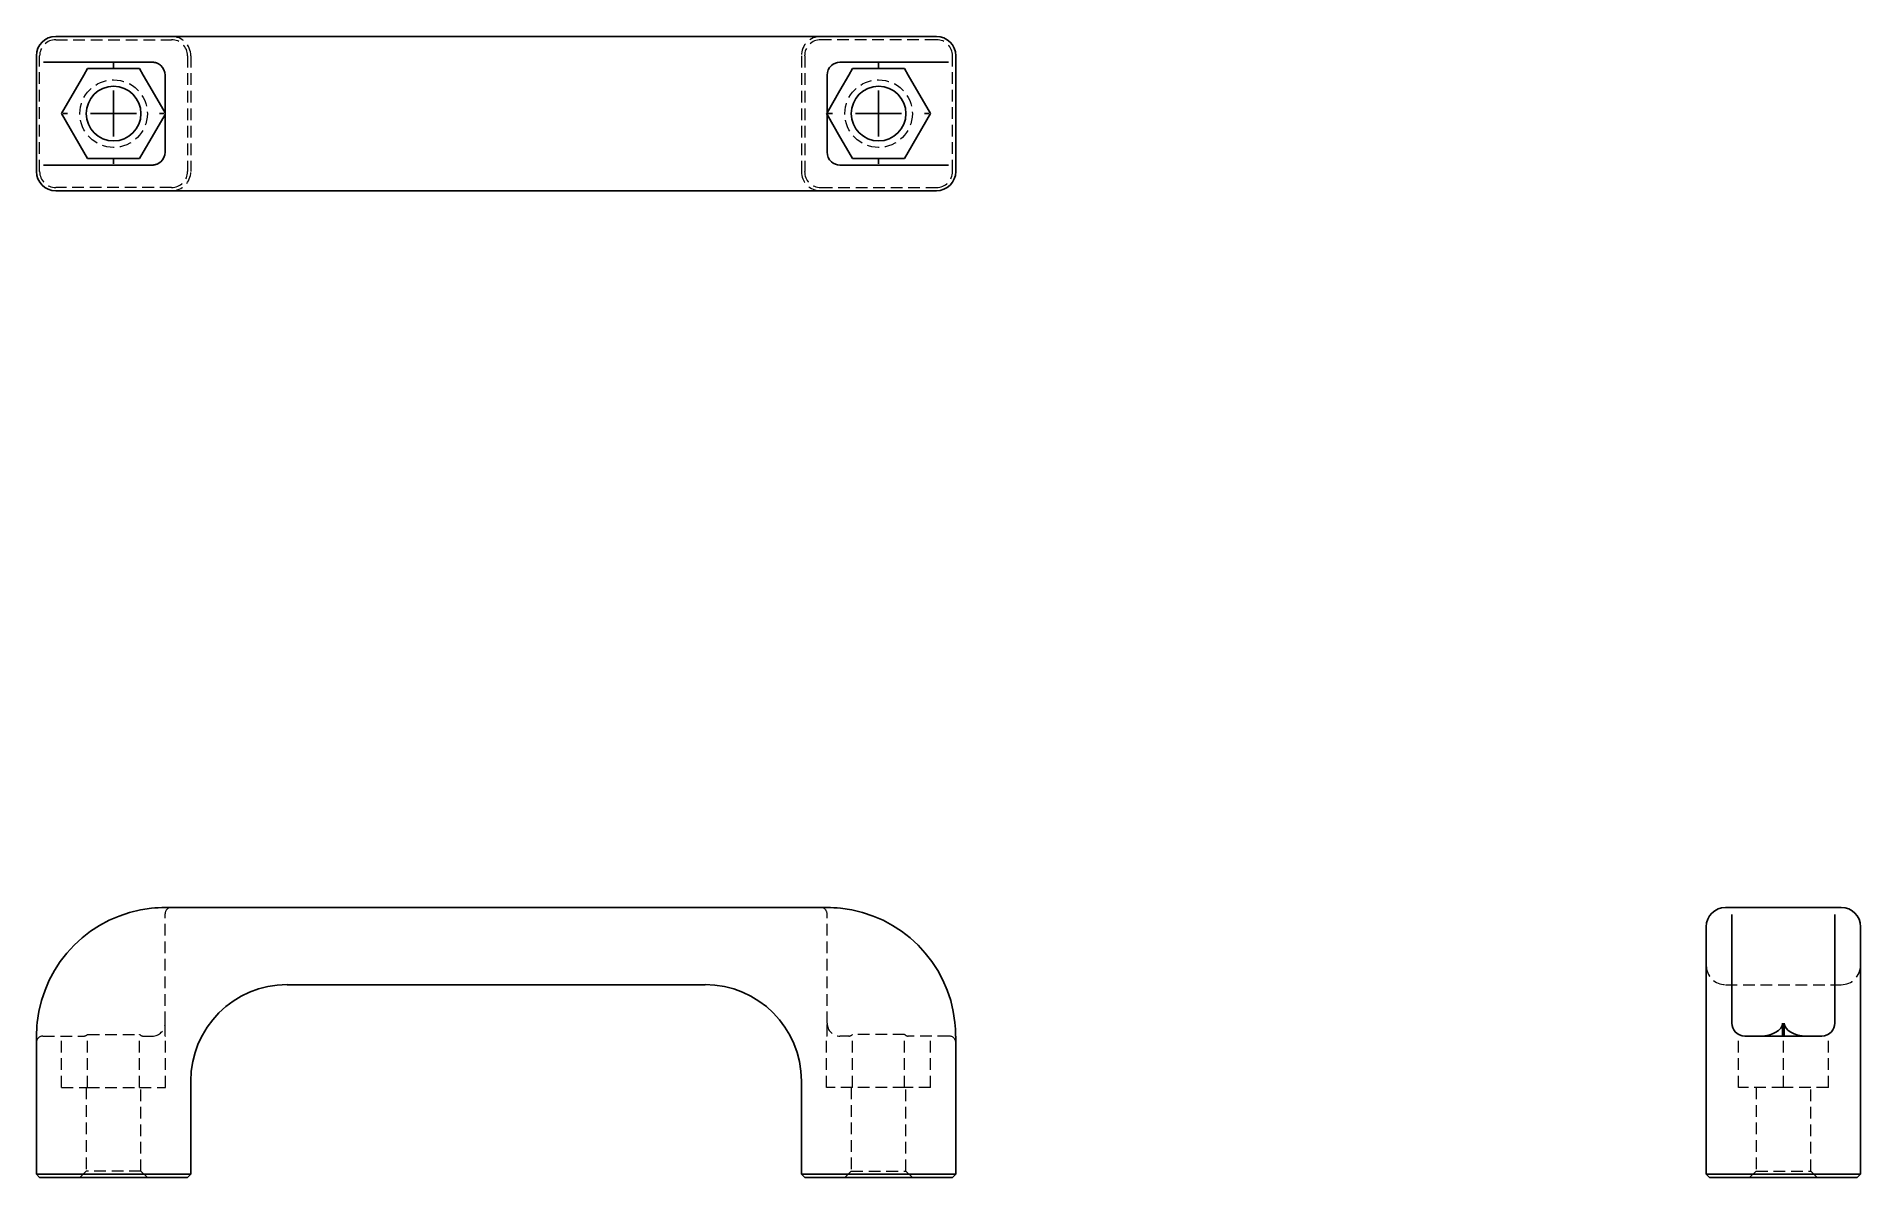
# Model space of a CAD drawing. Header units: millimetres. Extents: x 33 to 231, y 42 to 166.
import ezdxf

# ---------------------------------------------------------------- set-up
doc = ezdxf.new("R2010")
doc.units = ezdxf.units.MM
doc.linetypes.add('HIDDEN', pattern=[1.905, 1.27, -0.635])
doc.layers.add('10', color=7, linetype='Continuous')

# ---------------------------------------------------------------- blocks, each defined once
blk = doc.blocks.new('SW_CENTERMARKSYMBOL_0')
at = {"layer": '10', "color": 0}
for p, q in [((0, 5), (0, 5.47)), ((0, 0), (0, 2.5)), ((-5, 0), (-5.47, 0)), ((0, 0), (-2.5, 0)), ((0, 0), (0, -2.5)), ((0, 0), (2.5, 0)), ((5, 0), (5.47, 0)), ((0, -5), (0, -5.47))]:
    blk.add_line(p, q, dxfattribs=at)
blk = doc.blocks.new('SW_CENTERMARKSYMBOL_1')
at = {"layer": '10', "color": 0}
for p, q in [((0, 5), (0, 5.47)), ((0, 0), (0, 2.5)), ((-5, 0), (-5.47, 0)), ((0, 0), (-2.5, 0)), ((0, 0), (0, -2.5)), ((0, 0), (2.5, 0)), ((5, 0), (5.47, 0)), ((0, -5), (0, -5.47))]:
    blk.add_line(p, q, dxfattribs=at)

msp = doc.modelspace()

# ---------------------------------------------------------------- linework, layer by layer
at = {"color": 7, "linetype": 'Continuous', "lineweight": 25}
for p, q in [((35.11, 166.39), (47, 166.39)), ((47, 166.39), (119, 166.39)), ((130.89, 166.39), (119, 166.39)), ((33.01, 163.76), (33.01, 164.29)), ((33.01, 162.19), (33.01, 163.76)), ((45.6, 163.59), (33.79, 163.59)), ((38.58, 162.89), (38.17, 162.19)), ((44.23, 162.89), (38.58, 162.89)), ((44.63, 162.19), (44.23, 162.89)), ((120.4, 163.59), (132.21, 163.59)), ((121.37, 162.19), (121.77, 162.89)), ((121.77, 162.89), (127.42, 162.89)), ((127.42, 162.89), (127.83, 162.19)), ((132.99, 163.76), (132.99, 164.29)), ((132.99, 162.19), (132.99, 163.76)), ((33.01, 153.81), (33.01, 162.19)), ((38.17, 162.19), (35.75, 158)), ((45.6, 160.52), (44.63, 162.19)), ((47, 153.81), (47, 162.19)), ((119, 153.81), (119, 162.19)), ((120.4, 160.52), (121.37, 162.19)), ((127.83, 162.19), (130.25, 158)), ((132.99, 153.81), (132.99, 162.19)), ((47, 158.1), (45.6, 160.52)), ((119, 158.1), (120.4, 160.52)), ((35.75, 158), (38.17, 153.81)), ((45.6, 155.48), (47, 157.9)), ((120.4, 155.48), (119, 157.9)), ((130.25, 158), (127.83, 153.81)), ((44.63, 153.81), (45.6, 155.48)), ((121.37, 153.81), (120.4, 155.48)), ((33.01, 152.24), (33.01, 153.81)), ((38.17, 153.81), (38.58, 153.11)), ((38.58, 153.11), (44.23, 153.11)), ((44.23, 153.11), (44.63, 153.81)), ((121.77, 153.11), (121.37, 153.81)), ((127.42, 153.11), (121.77, 153.11)), ((127.83, 153.81), (127.42, 153.11)), ((132.99, 152.24), (132.99, 153.81)), ((33.01, 151.71), (33.01, 152.24)), ((33.79, 152.41), (45.6, 152.41)), ((132.21, 152.41), (120.4, 152.41)), ((132.99, 151.71), (132.99, 152.24)), ((47, 149.61), (35.11, 149.61)), ((119, 149.61), (47, 149.61)), ((119, 149.61), (130.89, 149.61)), ((47, 71.67), (119, 71.67)), ((217.24, 71.67), (216.71, 71.67)), ((218.81, 71.67), (217.24, 71.67)), ((227.19, 71.67), (218.81, 71.67)), ((228.76, 71.67), (227.19, 71.67)), ((229.29, 71.67), (228.76, 71.67)), ((214.61, 69.58), (214.61, 57.69)), ((217.41, 59.09), (217.41, 70.9)), ((228.59, 70.9), (228.59, 59.09)), ((231.39, 57.69), (231.39, 69.58)), ((105.72, 63.28), (60.28, 63.28)), ((33.01, 42.66), (33.01, 57.69)), ((132.99, 42.66), (132.99, 57.69)), ((214.61, 57.69), (214.61, 42.66)), ((227.19, 57.69), (218.81, 57.69)), ((222.9, 57.69), (222.9, 59.09)), ((223.1, 59.09), (223.1, 57.69)), ((231.39, 42.66), (231.39, 57.69)), ((49.79, 52.8), (49.79, 42.66)), ((116.21, 52.8), (116.21, 42.66)), ((33.36, 42.31), (33.01, 42.66)), ((33.01, 42.66), (35.11, 42.66)), ((35.11, 42.31), (33.36, 42.31)), ((35.11, 42.66), (47.7, 42.66)), ((47.7, 42.31), (35.11, 42.31)), ((47.7, 42.66), (49.79, 42.66)), ((49.44, 42.31), (47.7, 42.31)), ((49.79, 42.66), (49.44, 42.31)), ((118.3, 42.66), (116.21, 42.66)), ((116.21, 42.66), (116.56, 42.31)), ((116.56, 42.31), (118.3, 42.31)), ((130.89, 42.66), (118.3, 42.66)), ((118.3, 42.31), (130.89, 42.31)), ((132.99, 42.66), (130.89, 42.66)), ((130.89, 42.31), (132.64, 42.31)), ((132.64, 42.31), (132.99, 42.66)), ((216.71, 42.66), (214.61, 42.66)), ((214.96, 42.31), (214.61, 42.66)), ((214.96, 42.31), (216.71, 42.31)), ((229.29, 42.66), (216.71, 42.66)), ((216.71, 42.31), (229.29, 42.31)), ((231.39, 42.66), (229.29, 42.66)), ((229.29, 42.31), (231.04, 42.31)), ((231.04, 42.31), (231.39, 42.66))]:
    msp.add_line(p, q, dxfattribs=at)
at = {"color": 7, "linetype": 'HIDDEN', "lineweight": 18}
for p, q in [((35.11, 166.04), (47.7, 166.04)), ((130.89, 166.04), (118.3, 166.04)), ((33.36, 151.71), (33.36, 164.29)), ((49.44, 164.29), (49.44, 151.71)), ((49.79, 164.29), (49.79, 151.71)), ((116.21, 164.29), (116.21, 151.71)), ((116.56, 164.29), (116.56, 151.71)), ((132.64, 151.71), (132.64, 164.29)), ((47.05, 158), (47, 158.1)), ((47, 157.9), (47.05, 158)), ((118.95, 158), (119, 158.1)), ((119, 157.9), (118.95, 158)), ((47.7, 149.96), (35.11, 149.96)), ((118.3, 149.96), (130.89, 149.96)), ((47, 59.09), (47, 70.98)), ((119, 59.09), (119, 70.98)), ((216.71, 63.28), (229.29, 63.28)), ((33.71, 57.69), (38.17, 57.69)), ((35.75, 52.1), (35.75, 57.69)), ((38.58, 57.88), (44.23, 57.88)), ((38.58, 52.1), (38.58, 57.88)), ((44.23, 52.1), (44.23, 57.88)), ((44.63, 57.69), (45.6, 57.69)), ((47, 57.69), (47, 59.09)), ((47, 57.69), (47.05, 57.69)), ((47.05, 52.1), (47.05, 57.69)), ((119, 57.69), (118.95, 57.69)), ((118.95, 52.1), (118.95, 57.69)), ((119, 57.69), (119, 59.09)), ((121.37, 57.69), (120.4, 57.69)), ((127.42, 57.88), (121.77, 57.88)), ((121.77, 52.1), (121.77, 57.88)), ((127.42, 52.1), (127.42, 57.88)), ((132.29, 57.69), (127.83, 57.69)), ((130.25, 52.1), (130.25, 57.69)), ((218.11, 52.1), (218.11, 57.88)), ((223, 52.1), (223, 57.69)), ((227.89, 52.1), (227.89, 57.88)), ((35.75, 52.1), (38.58, 52.1)), ((38.43, 52.1), (38.43, 43.01)), ((38.58, 52.1), (44.23, 52.1)), ((44.23, 52.1), (47.05, 52.1)), ((44.37, 43.01), (44.37, 52.1)), ((121.77, 52.1), (118.95, 52.1)), ((121.63, 52.1), (121.63, 43.01)), ((127.42, 52.1), (121.77, 52.1)), ((130.25, 52.1), (127.42, 52.1)), ((127.57, 43.01), (127.57, 52.1)), ((223, 52.1), (218.11, 52.1)), ((220.03, 52.1), (220.03, 43.01)), ((227.89, 52.1), (223, 52.1)), ((225.97, 43.01), (225.97, 52.1)), ((38.43, 43.01), (37.73, 42.31)), ((44.37, 43.01), (38.43, 43.01)), ((45.07, 42.31), (44.37, 43.01)), ((121.63, 43.01), (120.93, 42.31)), ((121.63, 43.01), (127.57, 43.01)), ((128.27, 42.31), (127.57, 43.01)), ((220.03, 43.01), (219.33, 42.31)), ((220.03, 43.01), (225.97, 43.01)), ((226.67, 42.31), (225.97, 43.01))]:
    msp.add_line(p, q, dxfattribs=at)
at = {"color": 7, "linetype": 'HIDDEN', "lineweight": 18, "flags": 128}
for points in [[(217.61, 58.37), (217.64, 58.31), (217.76, 58.16)], [(228.39, 58.37), (228.36, 58.31), (228.24, 58.16)]]:
    msp.add_lwpolyline(points, dxfattribs=at)
at = {"color": 7, "linetype": 'HIDDEN', "lineweight": 18}
for centre in [(41.4, 158), (124.6, 158)]:
    msp.add_circle(centre, 3.67, dxfattribs=at)
at = {"color": 7, "linetype": 'Continuous', "lineweight": 25}
for centre in [(41.4, 158), (124.6, 158)]:
    msp.add_circle(centre, 2.97, dxfattribs=at)
for centre, radius, start, end in [((35.11, 164.29), 2.1, 90, 180), ((130.89, 164.29), 2.1, 0, 90), ((45.6, 162.19), 1.4, 0, 48.1897), ((120.4, 162.19), 1.4, 131.8103, 180), ((45.6, 153.81), 1.4, 311.8103, 0), ((120.4, 153.81), 1.4, 180, 228.1897), ((35.11, 151.71), 2.1, 180, 270), ((130.89, 151.71), 2.1, 270, 0), ((47, 57.69), 13.98, 96.0423, 173.9577), ((47, 57.69), 13.98, 90, 96.0423), ((119, 57.69), 13.98, 83.9577, 90), ((119, 57.69), 13.98, 6.0423, 83.9577), ((216.71, 69.58), 2.1, 90, 180), ((229.29, 69.58), 2.1, 0, 90), ((60.28, 52.8), 10.49, 90, 180), ((105.72, 52.8), 10.49, 0, 90), ((47, 57.69), 13.98, 173.9577, 180), ((119, 57.69), 13.98, 0, 6.0423), ((218.81, 59.09), 1.4, 221.8103, 270), ((227.19, 59.09), 1.4, 270, 318.1897)]:
    msp.add_arc(centre, radius, start, end, dxfattribs=at)
at = {"color": 7, "linetype": 'HIDDEN', "lineweight": 18}
for centre, radius, start, end in [((35.11, 164.29), 1.75, 90, 180), ((47.7, 164.29), 2.1, 0, 90), ((47.7, 164.29), 1.75, 0, 90), ((118.3, 164.29), 2.1, 90, 180), ((118.3, 164.29), 1.75, 90, 180), ((130.89, 164.29), 1.75, 0, 90), ((35.11, 151.71), 1.75, 180, 270), ((47.7, 151.71), 2.1, 270, 0), ((47.7, 151.71), 1.75, 270, 0), ((118.3, 151.71), 2.1, 180, 270), ((118.3, 151.71), 1.75, 180, 270), ((130.89, 151.71), 1.75, 270, 0), ((47.7, 70.98), 0.699, 90, 180), ((118.3, 70.98), 0.699, 0, 90), ((216.71, 65.38), 2.1, 180, 270), ((229.29, 65.38), 2.1, 270, 0), ((33.71, 56.99), 0.699, 90, 180), ((45.6, 59.09), 1.4, 270, 0), ((120.4, 59.09), 1.4, 180, 270), ((132.29, 56.99), 0.699, 0, 90)]:
    msp.add_arc(centre, radius, start, end, dxfattribs=at)
for centre, start_param, end_param in [((38.17, 59.09), 3.141593, 3.665191), ((44.63, 59.09), 2.617994, 3.141593), ((121.37, 59.09), 3.141593, 3.665191), ((127.83, 59.09), 2.617994, 3.141593)]:
    msp.add_ellipse(centre, major_axis=(0, 1.4), ratio=0.57735, start_param=start_param, end_param=end_param, dxfattribs=at)
at = {"color": 7, "linetype": 'Continuous', "lineweight": 25}
for centre, start_param, end_param in [((220.48, 59.09), 4.712389, 6.283185), ((225.52, 59.09), 3.141593, 4.712389)]:
    msp.add_ellipse(centre, major_axis=(2.42, 0), ratio=0.57735, start_param=start_param, end_param=end_param, dxfattribs=at)
for points, knots in [([(46.53, 163.24), (46.5, 163.26), (46.44, 163.32), (46.34, 163.38), (46.24, 163.44), (46.13, 163.49), (46.02, 163.53), (45.92, 163.56), (45.81, 163.58), (45.7, 163.59), (45.63, 163.59), (45.6, 163.59)], [0, 0, 0, 0, 0.119462, 0.236764, 0.351934, 0.465003, 0.576001, 0.684964, 0.791926, 0.896925, 1, 1, 1, 1]), ([(45.6, 152.41), (45.64, 152.41), (45.72, 152.41), (45.84, 152.43), (45.96, 152.45), (46.08, 152.49), (46.2, 152.54), (46.31, 152.6), (46.43, 152.68), (46.49, 152.73), (46.53, 152.76)], [0, 0, 0, 0, 0.116095, 0.234631, 0.355663, 0.479244, 0.605424, 0.734247, 0.865759, 1, 1, 1, 1])]:
    msp.add_open_spline(points, degree=3, knots=knots, dxfattribs=at)
for points in [[(119.47, 163.24), (119.72, 163.46), (120.06, 163.59), (120.4, 163.59)], [(120.4, 152.41), (120.06, 152.41), (119.72, 152.54), (119.47, 152.76)], [(217.76, 58.16), (217.54, 58.41), (217.41, 58.75), (217.41, 59.09)], [(228.59, 59.09), (228.59, 58.75), (228.46, 58.41), (228.24, 58.16)]]:
    msp.add_open_spline(points, degree=3, dxfattribs=at)

# ---------------------------------------------------------------- block references
at = {"layer": '10'}
for name, p in [('SW_CENTERMARKSYMBOL_1', (41.4, 158)), ('SW_CENTERMARKSYMBOL_0', (124.6, 158))]:
    msp.add_blockref(name, p, dxfattribs=at)

doc.saveas('drawing.dxf')
